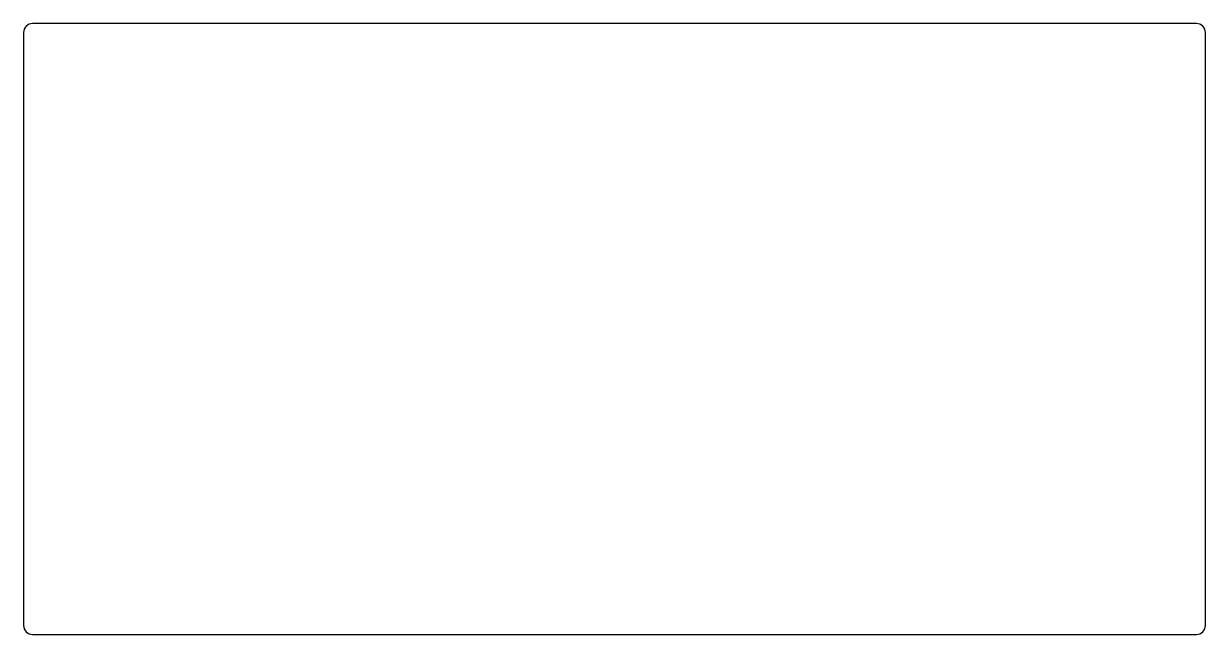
# Model space of a CAD drawing. Header units: millimetres. Extents: x 2 to 134, y 2 to 70.
import ezdxf

# ---------------------------------------------------------------- set-up
doc = ezdxf.new("R2010")
doc.units = ezdxf.units.MM
doc.layers.get('0').update_dxf_attribs({"linetype": 'CONTINUOUS'})

msp = doc.modelspace()

# ---------------------------------------------------------------- linework, layer by layer
msp.add_lwpolyline([(2.05, 69.35), (2.05, 3.05, 0.414214), (3.05, 2.05), (133.15, 2.05, 0.414214), (134.15, 3.05), (134.15, 69.35, 0.414214), (133.15, 70.35), (3.05, 70.35, 0.414214)], format="xyb", close=True)

doc.saveas('drawing.dxf')
